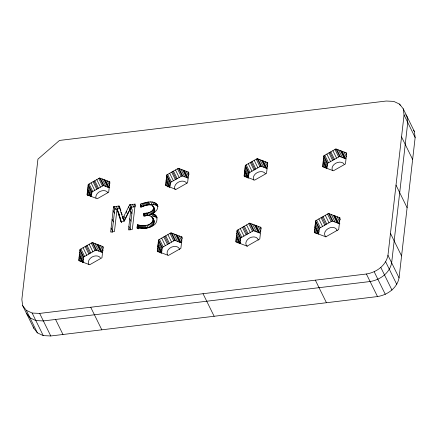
<?xml version="1.0" encoding="UTF-8"?>
<svg xmlns="http://www.w3.org/2000/svg" width="437" height="437" viewBox="0 0 437 437"><rect width="100%" height="100%" fill="white"/><g stroke="black" fill="none" stroke-linecap="round" stroke-linejoin="round"><path stroke-width="0.66" d="M155.911 215.523L157.145 218.03L155.359 216.828L152.808 216.233L151.573 213.726C158.276 213.518 158.505 222.613 153.556 225.383C148.793 228.72 142.593 228.972 137.016 228.109L137.409 224.694C142.03 226.115 147.853 226.268 151.601 222.788C156.37 217.369 148.219 213.627 143.604 216.091L143.931 213.272C147.996 213.988 156.593 210.295 152.437 205.423C148.454 203.828 144.095 205.822 140.326 207.198L140.687 204.041C146.182 202.216 155.288 199.277 158.074 206.428M137.409 224.694L138.638 227.202C144.833 229.966 158.746 226.874 152.737 217.773M152.409 210.667L153.644 213.174C155.55 211.344 154.807 208.454 153.398 206.564M79.993 249.478L78.715 260.594L89.694 264.751L101.941 257.792L103.219 246.676L92.24 242.519L79.993 249.478L83.691 256.994L83.057 262.555L79.354 255.033M88.219 184.485L87.034 194.847L97.265 198.726L108.682 192.236L109.873 181.874L99.641 177.996L88.219 184.485L91.923 192.007L91.42 196.377L87.717 188.855M120.06 208.028L119.072 206.024L113.544 206.69L110.637 232.042L114.445 231.583L117.012 209.186L118.247 211.694L121.568 222.411L120.333 219.904M112.096 232.571L114.778 209.197L113.544 206.69M129.997 230.064L132.296 210L131.067 207.493L128.5 229.889L132.329 229.425L135.235 204.074L129.685 204.745L122.879 218.287L124.113 220.794L130.92 207.253L129.685 204.745M138.638 227.202L138.447 228.906L137.213 226.399M140.687 204.041L141.861 207.04L140.632 204.532M143.931 213.272L145.111 216.222L143.877 213.715M158.538 239.908L157.244 251.215L168.403 255.443L180.863 248.369L182.158 237.062L170.998 232.834L158.538 239.908L162.236 247.429L161.592 253.083L157.888 245.561M166.765 174.92L165.557 185.468L175.974 189.418L187.604 182.813L188.811 172.26L178.394 168.311L166.765 174.92L170.468 182.437L169.955 186.889L166.257 179.372M237.083 230.343L235.767 241.836L247.113 246.135L259.78 238.941L261.097 227.448L249.751 223.149L237.083 230.343L240.787 237.865L240.126 243.611L236.428 236.089M245.315 165.35L244.081 176.095L254.684 180.11L266.521 173.385L267.75 162.646L257.147 158.631L245.315 165.35L249.014 172.872L248.396 178.241L244.698 170.72M315.629 220.778L314.29 232.462L325.827 236.832L338.697 229.518L340.041 217.834L328.504 213.464L315.629 220.778L319.332 228.3L318.66 234.139L314.962 226.617M323.861 155.785L322.604 166.715L333.398 170.801L345.438 163.962L346.694 153.032L335.906 148.946L323.861 155.785L327.559 163.307L327.034 167.917L323.331 160.395M22.669 305.632L26.291 310.308L32.147 313.05L39.663 313.411L366.403 274.004C376.317 272.415 385.986 265.625 387.958 255.312L404.05 114.975L403.231 108.808L399.604 104.132L393.748 101.389L386.237 101.029L59.498 140.435L37.943 159.128L21.85 299.465L22.669 305.632L33.769 328.192L37.396 332.868L43.252 335.611L50.763 335.971L377.502 296.565C387.422 294.975 397.091 288.185 399.057 277.872L415.15 137.535L414.331 131.368L403.231 108.808M131.067 207.493L124.086 221.51L120.951 221.887L117.012 209.186M91.923 192.007L103.34 185.517L109.255 187.757L105.557 180.235M170.468 182.437L182.098 175.832L188.118 178.116L184.419 170.594M83.691 256.994L95.943 250.035L102.285 252.439L98.587 244.922M249.014 172.872L260.851 166.147L266.98 168.469L263.282 160.953M162.236 247.429L174.696 240.355L181.147 242.797L177.449 235.275M327.559 163.307L339.604 156.462L345.842 158.828L342.138 151.306M240.787 237.865L253.449 230.67L260.01 233.156L256.311 225.634M319.332 228.3L332.207 220.985L339.866 223.886M145.16 215.78L149.667 215.173L151.95 214.387L150.716 211.879M151.573 213.726C155.332 212.808 158.97 208.979 157.336 204.926M141.921 206.548C146.941 205.035 153.3 202.577 157.866 206.373L156.632 203.866M114.778 209.197L119.443 208.635L118.209 206.127M130.92 207.253L134.967 206.761M153.666 207.93L154.632 209.066M405.722 114.767L406.929 116.329L407.748 122.491L391.656 262.834C389.689 273.141 380.021 279.931 370.101 281.526L43.361 320.933L35.85 320.572L29.995 317.83L26.367 313.149M413.528 130.33L414.331 131.368M153.971 220.281L152.262 217.025M399.604 104.132L400.177 105.284M404.05 114.975L415.15 137.535M401.532 136.901L412.637 159.461M396.004 185.141L407.104 207.701M390.47 233.385L401.57 255.945M345.847 152.715L346.705 154.447M343.995 152.01L346.273 156.637M341.297 150.989L345.001 158.511M340.456 150.667L344.154 158.189M338.599 149.967L342.302 157.484M336.747 149.263L340.445 156.785M335.906 148.946L339.604 156.462M387.958 255.312L399.057 277.872M334.961 149.481L338.664 156.998M332.89 150.656L336.594 158.172M385.68 261.85L396.78 284.411M330.82 151.83L334.524 159.352M329.88 152.366L333.584 159.887M328.941 152.901L332.639 160.417M326.871 154.075L330.569 161.597M380.867 267.548L391.967 290.108M324.8 155.25L328.504 162.772M323.762 156.637L327.46 164.159M323.549 158.516L327.247 166.038M323.233 161.248L326.652 168.19M323.134 162.105L326.264 168.469M322.921 163.984L324.631 167.453M322.703 165.863L323.276 167.016M374.209 271.798L385.308 294.358M339.139 217.495L340.276 219.806M366.403 274.004L377.502 296.565M337.156 216.741L339.718 221.947M335.174 215.993L338.872 223.509M334.272 215.649L337.97 223.17M333.371 215.31L337.069 222.826M331.388 214.556L335.086 222.078M329.405 213.808L333.109 221.324M328.504 213.464L332.207 220.985M327.499 214.037L331.197 221.554M325.286 215.294L328.985 222.815M323.074 216.55L326.772 224.072M322.069 217.123L325.767 224.64M321.064 217.692L324.762 225.213M318.852 218.948L322.55 226.47M316.639 220.204L320.337 227.726M315.525 221.69L319.228 229.212M315.296 223.7L318.999 231.217M315.066 225.705L318.764 233.227M314.858 227.53L317.989 233.893M314.629 229.54L316.617 233.587M314.394 231.55L315.252 233.282M266.925 162.335L267.777 164.066M265.101 161.641L267.663 166.847M262.451 160.636L266.149 168.158M261.621 160.324L265.325 167.841M259.802 159.631L263.5 167.153M257.977 158.942L261.676 166.464M257.147 158.631L260.851 166.147M256.224 159.155L259.922 166.672M315.35 280.161L326.45 302.721M254.192 160.308L257.89 167.83M252.154 161.466L255.858 168.982M251.231 161.99L254.929 169.512M250.308 162.515L254.006 170.037M248.271 163.673L251.974 171.189M246.239 164.825L249.937 172.347M245.217 166.191L248.921 173.713M245.004 168.037L248.708 175.559M244.796 169.884L248.495 177.406M244.6 171.561L247.735 177.925M244.392 173.407L246.381 177.455M244.179 175.253L245.031 176.99M260.212 227.114L261.064 228.846M258.262 226.371L260.823 231.577M255.427 225.295L259.125 232.817M254.536 224.962L258.24 232.484M252.586 224.225L256.29 231.741M250.636 223.482L254.339 231.004M249.751 223.149L253.449 230.67M248.762 223.711L252.46 231.233M246.583 224.946L250.286 232.468M244.409 226.186L248.107 233.702M243.42 226.748L247.118 234.265M242.426 227.311L246.129 234.827M240.252 228.546L243.95 236.067M238.072 229.78L241.776 237.302M236.98 231.244L240.683 238.76M236.756 233.216L240.454 240.738M236.526 235.193L240.23 242.715M236.324 236.991L239.454 243.354M236.095 238.963L238.089 243.016M235.871 240.94L236.439 242.098M187.997 171.949L189.139 174.265M186.206 171.271L188.484 175.898M183.606 170.288L187.304 177.804M182.792 169.977L186.49 177.498M181 169.299L184.698 176.821M179.208 168.622L182.912 176.144M178.394 168.311L182.098 175.832M177.488 168.829L181.186 176.351M175.488 169.966L179.186 177.482M173.489 171.102L177.193 178.618M172.582 171.615L176.28 179.137M171.67 172.129L175.374 179.651M169.676 173.265L173.374 180.787M167.677 174.401L171.375 181.923M166.672 175.745L170.375 183.261M166.464 177.559L170.162 185.075M166.164 180.191L169.578 187.134M166.065 181.016L169.201 187.38M165.858 182.83L167.852 186.883M165.65 184.643L166.218 185.801M181.284 236.728L182.142 238.465M179.367 236.002L181.929 241.213M176.575 234.948L180.279 242.469M175.707 234.614L179.405 242.136M173.789 233.888L177.488 241.41M203.03 293.708L214.135 316.268M171.867 233.161L175.57 240.683M170.998 232.834L174.696 240.355M155.577 203.003L156.812 205.51M170.026 233.385L173.724 240.907M154.223 202.364L155.457 204.871M152.617 201.987L153.851 204.494M167.884 234.603L171.583 242.12M153.016 205.925L154.25 208.433M153.584 207.335L154.818 209.842M150.765 201.867L151.994 204.374M152.437 205.423L153.42 207.428M153.573 208.241L154.807 210.749M153.371 209.126L154.605 211.634M156.506 216.331L157.003 217.336M152.983 209.935L154.217 212.442M165.743 235.816L169.441 243.338M155.113 214.851L156.348 217.353M148.656 202.003L149.886 204.511M154.124 214.327L155.359 216.828M164.765 236.373L168.469 243.89M147.875 202.113L149.11 204.62M151.65 211.322L152.633 213.327M152.945 213.95L154.179 216.457M147.04 202.265L148.274 204.773M163.793 236.925L167.497 244.447M146.144 202.457L147.378 204.964M145.193 202.692L146.422 205.199M152.977 218.669L154.206 221.177M149.645 212.327L150.88 214.835M151.546 216.413L152.038 217.418M152.966 219.702L154.201 222.209M161.652 238.143L165.355 245.66M144.172 202.965L145.406 205.472M152.726 220.843L153.961 223.351M148.433 212.666L149.667 215.173M152.267 221.87L153.502 224.378M143.085 203.281L144.314 205.789M147.083 212.895L148.318 215.403M151.601 222.788L152.835 225.295M146.592 212.956L147.821 215.463M141.921 203.637L143.156 206.144M159.51 239.356L163.214 246.878M145.505 213.087L146.739 215.588M150.721 223.591L151.956 226.098M158.434 240.792L162.138 248.314M144.423 213.218L145.658 215.72M140.506 205.619L141.244 207.122M149.651 224.268L150.88 226.776M158.216 242.737L161.914 250.259M143.768 214.682L144.505 216.189M148.394 224.815L149.629 227.322M157.992 244.682L161.69 252.198M157.79 246.446L161.204 253.389M146.963 225.224L148.198 227.726M157.566 248.391L159.56 252.439M145.357 225.492L146.586 227.999M157.342 250.33L158.199 252.067M134.367 204.177L135.355 206.182M144.352 225.59L145.587 228.098M143.358 225.629L144.587 228.136M132.46 204.407L133.695 206.914M142.358 225.612L143.593 228.119M141.37 225.541L142.604 228.048M130.554 204.642L131.783 207.143M140.381 225.416L141.615 227.917M139.392 225.23L140.627 227.737M138.398 224.989L139.632 227.497M128.62 206.859L129.855 209.367M130.663 210.995L131.898 213.496M137.344 225.224L138.578 227.732M137.076 227.573L137.573 228.578M126.282 211.513L127.517 214.021M129.784 218.691L131.013 221.198M109.075 181.568L109.927 183.305M107.316 180.902L109.594 185.534M123.944 216.173L125.173 218.68M128.899 226.388L130.133 228.895M119.667 207.941L120.902 210.448M120.973 212.158L122.207 214.665M104.754 179.935L108.458 187.457M122.284 216.37L124.113 220.794M103.957 179.634L107.655 187.151M116.308 206.357L117.542 208.864M102.198 178.968L105.901 186.484M117.629 211.169L119.41 214.791M118.979 215.539L120.765 219.161M114.407 206.586L115.641 209.094M100.439 178.301L104.143 185.818M99.641 177.996L103.34 185.517M98.751 178.504L102.449 186.025M113.09 210.65L114.319 213.158M96.785 179.618L100.488 187.14M94.824 180.732L98.522 188.254M93.933 181.24L97.631 188.762M112.09 219.369L113.32 221.876M93.037 181.748L96.741 189.27M91.076 182.863L94.774 190.385M111.091 228.081L112.32 230.589M89.115 183.977L92.813 191.499M88.127 185.293L91.83 192.815M87.924 187.074L91.623 194.596M87.624 189.663L91.043 196.606M87.531 190.477L90.383 196.262M87.329 192.258L89.039 195.727M87.127 194.039L87.979 195.776M102.362 246.348L103.214 248.085M100.472 245.638L103.034 250.843M97.73 244.594L101.433 252.116M96.872 244.272L100.576 251.794M94.987 243.556L98.686 251.078M93.097 242.841L96.801 250.363M92.24 242.519L95.943 250.035M91.284 243.059L94.987 250.581M89.181 244.256L92.879 251.778M87.072 245.452L90.776 252.974M86.116 245.998L89.82 253.515M85.16 246.539L88.858 254.061M83.052 247.735L86.755 255.257M80.949 248.932L84.647 256.453M79.895 250.346L83.593 257.863M79.671 252.253L83.374 259.775M79.452 254.165L83.156 261.687M79.255 255.902L82.385 262.266M79.037 257.814L80.741 261.288M78.818 259.725L79.387 260.884M90.716 307.255L101.816 329.815M55.57 319.458L62.972 334.502M39.663 313.411L50.763 335.971M32.147 313.05L43.252 335.611M26.291 310.308L37.396 332.868M119.072 206.024L122.879 218.287M33.605 326.958L33.769 328.192M167.644 254.929A6.626 4.894 -26.2 0 1 171.544 247.124A6.626 4.894 -26.2 0 1 179.64 249.576M247.255 246.392A6.626 4.894 -26.2 0 1 249.5 238.023A6.626 4.894 -26.2 0 1 258.371 240.077M325.986 236.898A6.626 4.894 -26.2 0 1 328.236 228.524A6.626 4.894 -26.2 0 1 337.102 230.583M88.913 264.423A6.626 4.894 -26.2 0 1 92.038 257.011A6.626 4.894 -26.2 0 1 100.423 257.885M332.595 170.665A6.626 4.894 -26.2 0 1 335.72 163.252A6.626 4.894 -26.2 0 1 344.105 164.126M253.864 180.159A6.626 4.894 -26.2 0 1 256.989 172.746A6.626 4.894 -26.2 0 1 265.374 173.62M175.133 189.653A6.626 4.894 -26.2 0 1 178.252 182.24A6.626 4.894 -26.2 0 1 186.637 183.114M95.916 197.966A6.626 4.894 -26.2 0 1 100.297 191.346A6.626 4.894 -26.2 0 1 107.906 192.613"/></g></svg>
